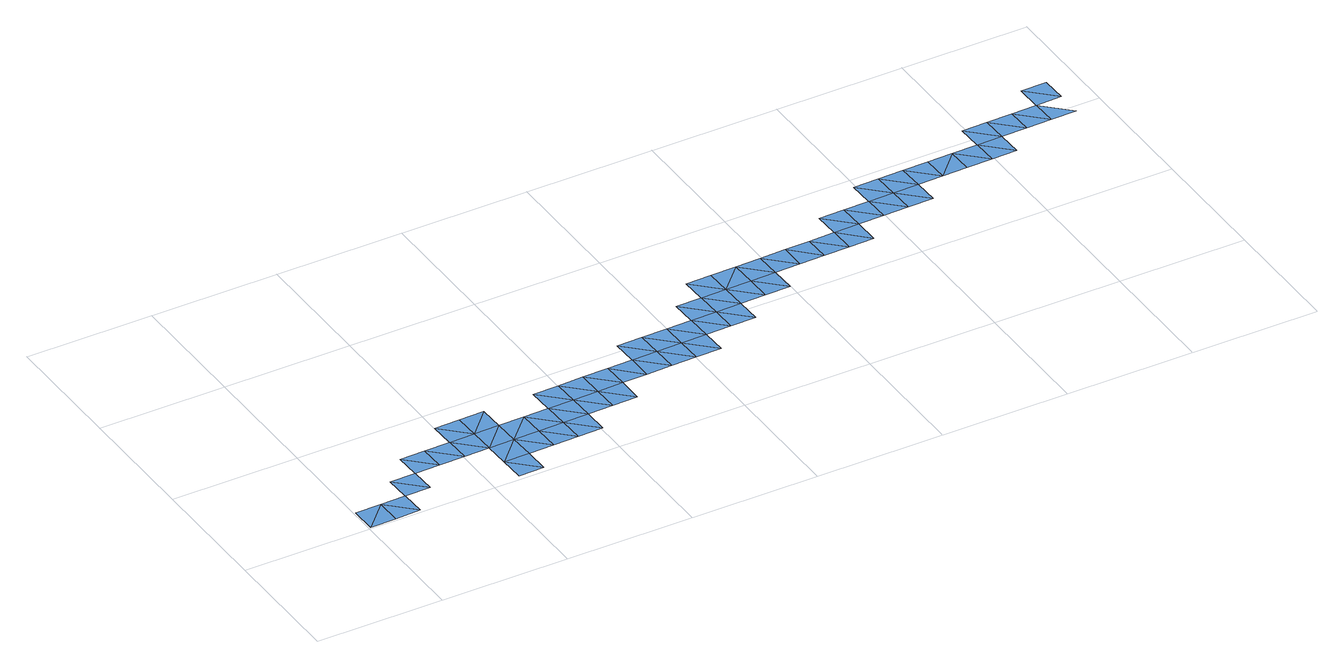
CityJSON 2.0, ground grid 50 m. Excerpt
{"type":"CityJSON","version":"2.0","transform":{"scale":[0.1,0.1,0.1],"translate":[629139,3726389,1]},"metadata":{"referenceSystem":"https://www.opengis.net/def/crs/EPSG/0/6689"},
"CityObjects":{
"waterbody1":{"type":"WaterBody","attributes":{"name":"福岡県津波浸水想定図","class":"1140","function":"2","WaterBodyTsunamiRiskAttribute.description":"1","WaterBodyTsunamiRiskAttribute.rank":"1"},"geometry":[{"type":"MultiSurface","lod":"1","boundaries":[[[0,1,2]],[[1,0,3]],[[4,1,3]],[[1,4,5]],[[6,5,7]],[[7,8,6]],[[9,10,11]],[[9,11,12]],[[12,11,13]],[[12,14,15]],[[12,13,14]],[[15,14,16]],[[14,13,17]],[[14,18,16]],[[17,13,19]],[[18,14,17]],[[17,19,20]],[[20,19,21]],[[22,20,21]],[[23,20,22]],[[23,24,25]],[[25,24,26]],[[26,24,27]],[[27,28,26]],[[28,27,29]],[[30,28,29]],[[31,32,33]],[[32,34,33]],[[32,35,34]],[[35,36,34]],[[37,38,39]],[[37,40,38]],[[40,41,42]],[[41,43,42]],[[44,43,41]],[[45,44,41]],[[44,45,46]],[[47,44,46]],[[47,46,48]],[[48,49,47]],[[48,50,49]],[[50,51,49]],[[52,53,54]],[[54,55,52]],[[55,54,56]],[[56,57,55]],[[58,59,57]],[[58,60,59]],[[60,58,61]],[[61,62,60]],[[63,64,65]],[[63,66,64]],[[67,66,68]],[[67,68,69]],[[70,71,72]],[[71,70,73]]]}]},
"waterbody2":{"type":"WaterBody","attributes":{"name":"福岡県津波浸水想定図","class":"1140","function":"2","WaterBodyTsunamiRiskAttribute.description":"1","WaterBodyTsunamiRiskAttribute.rank":"2"},"geometry":[{"type":"MultiSurface","lod":"1","boundaries":[[[8,10,74]],[[10,9,74]],[[75,76,77]],[[19,13,76]],[[78,76,75]],[[19,76,78]],[[79,19,78]],[[79,21,19]],[[80,21,79]],[[21,80,22]],[[22,80,81]],[[22,82,23]],[[81,82,22]],[[23,82,24]],[[24,82,83]],[[24,83,27]],[[27,83,84]],[[27,84,29]],[[85,30,29]],[[85,31,30]],[[86,31,85]],[[32,31,86]],[[32,86,87]],[[87,35,32]],[[36,35,88]],[[88,39,36]],[[89,39,88]],[[39,89,37]],[[37,89,90]],[[91,40,37]],[[90,91,37]],[[40,91,41]],[[41,91,92]],[[92,45,41]],[[92,93,45]],[[46,45,93]],[[50,94,51]],[[51,94,53]],[[53,94,95]],[[54,53,95]],[[57,56,96]],[[96,58,57]],[[97,58,96]],[[97,61,58]],[[98,62,61]],[[98,99,62]],[[98,64,99]],[[65,64,98]],[[63,100,66]],[[100,68,66]],[[101,69,68]],[[102,69,101]],[[102,101,103]],[[72,102,103]],[[103,104,72]]]}]},
"waterbody3":{"type":"WaterBody","attributes":{"name":"福岡県津波浸水想定図","class":"1140","function":"2","WaterBodyTsunamiRiskAttribute.description":"1","WaterBodyTsunamiRiskAttribute.rank":"3"},"geometry":[{"type":"MultiSurface","lod":"1","boundaries":[[[87,105,35]],[[88,35,105]]]}]}
},
"vertices":[
[10,8,7],[108,110,7],[8,108,7],[110,10,7],[210,12,7],[208,112,7],[206,212,7],[308,114,7],[306,213,7],[404,315,7],[406,215,7],[506,217,7],[504,317,7],[606,219,7],[604,319,7],[502,417,7],[602,419,7],[704,321,7],[702,421,7],[706,221,7],[804,323,7],[806,223,7],[906,225,7],[904,325,7],[1004,327,7],[902,425,7],[1002,427,7],[1104,329,7],[1102,429,7],[1204,331,7],[1202,431,7],[1302,433,7],[1402,435,7],[1300,533,7],[1400,535,7],[1501,437,7],[1500,537,7],[1700,540,7],[1598,639,7],[1600,539,7],[1698,640,7],[1798,642,7],[1696,740,7],[1796,742,7],[1896,744,7],[1898,644,7],[1997,646,7],[1996,746,7],[2097,648,7],[2096,748,7],[2197,650,7],[2195,750,7],[2294,852,7],[2295,752,7],[2395,754,7],[2393,854,7],[2495,756,7],[2493,856,7],[2593,858,7],[2492,956,7],[2591,958,7],[2693,860,7],[2691,960,7],[2993,866,7],[2891,964,7],[2893,864,7],[2991,966,7],[2989,1065,7],[3091,967,7],[3089,1067,7],[3389,1073,7],[3287,1171,7],[3289,1071,7],[3387,1173,7],
[304,313,7],[709,21,7],[608,119,7],[610,19,7],[708,121,7],[808,123,7],[907,125,7],[1007,127,7],[1006,227,7],[1105,229,7],[1205,231,7],[1303,333,7],[1403,335,7],[1503,337,7],[1601,439,7],[1701,441,7],[1801,442,7],[1799,542,7],[1899,544,7],[1999,546,7],[2297,652,7],[2397,654,7],[2595,758,7],[2695,760,7],[2793,862,7],[2791,962,7],[3093,867,7],[3191,969,7],[3189,1069,7],[3291,971,7],[3391,973,7],
[1603,339,7]
]}
